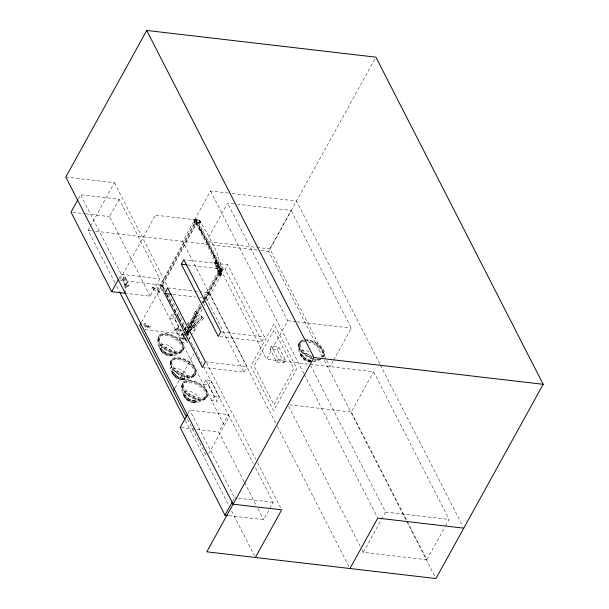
<?xml version="1.0" encoding="UTF-8"?>
<svg xmlns="http://www.w3.org/2000/svg" width="609" height="609" viewBox="0 0 609 609"><rect width="100%" height="100%" fill="white"/><g stroke="black" fill="none" stroke-linecap="round" stroke-linejoin="round"><path stroke-width="0.46" stroke-dasharray="3.04 2.28" d="M157.807 342.174L158.294 337.767M158.865 342.037L159.497 337.295M182.776 388.793L183.4 384.058M196.501 313.346L197.94 313.962L196.501 313.346L190.137 328.205M220.945 273.22L220.032 275.512L220.694 275.626L215.061 262.669L214.574 262.608L214.794 263.392A96.854 50.89 28.9 0 0 219.202 274.286L220.359 275.557L221.714 273.312A1.85 0.974 28.9 0 0 221.63 272.901L215.936 260.568L215.974 261.246A96.854 50.89 28.9 0 0 220.389 272.139L220.717 272.779M220.527 275.458C221.996 273.235 220.458 275.321 219.788 273.213A96.854 50.89 28.9 0 1 215.38 262.319L215.251 261.847M170.193 364.365L170.634 361.898M171.251 364.372L171.837 361.434M200.095 223.031C200.955 222.239 199.554 219.149 198.968 220.42C202.264 223.823 197.453 224.287 194.568 222.81C191.569 219.347 196.798 218.197 199.303 219.864M200.384 221.973L199.699 222.559L194.994 222.011L194.233 220.435L194.522 219.476M188.683 331.014L182.951 338.368L183.499 338.695L184.755 337.219M183.53 338.665L182.936 338.162M188.265 329.066L195.215 311.511L195.885 311.503L196.646 312.128L189.97 327.756M164.323 291.688L160.89 284.974L196.966 219.628L222.27 269.109L223.206 269.208L222.62 267.831A97.189 51.072 28.9 0 1 218.197 256.907L217.953 256.016M188.516 323.014C187.975 325.198 194.142 328.578 195.74 327.071L191.157 334.996M182.198 384.523C180.15 391.031 183.781 398.4 190.023 401.026M299.019 343.978C297.253 349.749 299.788 356.44 305.056 359.462M300.222 343.514C298.273 349.003 300.557 355.58 305.672 358.473M185.897 337.302C186.095 340.286 182.89 338.87 185.136 336.967M185.151 339.038L184.443 338.718M160.487 348.744C160.289 347.945 161.484 352.307 164.323 353.243M172.827 372.883C172.811 372.015 173.139 375.213 175.148 376.255M184.398 395.5C183.819 394.251 186.453 400.661 189.932 400.935C195.314 403.752 202.302 402.26 206.223 397.669A13.809 7.255 28.9 0 0 193.182 381.813A13.809 7.255 28.9 0 0 184.565 391.305A13.809 7.255 28.9 0 0 206.223 397.669M301.219 354.956C301.204 354.088 301.531 357.285 303.533 358.328M206.923 300.777L221.95 273.548L220.389 269.597A430.692 226.32 28.9 0 0 212.876 253.199A431.324 226.647 28.9 0 0 199.288 228.322L196.791 224.318L194.598 223.914M186.529 333.45L187.915 329.941M187.374 333.831L188.493 331.227M187.146 335.201L188.638 331.707M183.362 332.811C179.198 335.924 182.982 340.888 187.009 340.5M215.86 260.614L214.665 262.921L215.845 260.774M187.915 335.719L189.072 333.207M189.452 332.369L197.94 313.962M194.994 222.011L194.568 222.81M194.012 219.887L194.758 222.475L200.285 222.688M183.035 332.659C180.317 335.902 177.919 340.583 183.103 342.532C185.402 343.994 188.28 342.684 188.721 339.929M184.733 329.423L186.856 325.389M187.283 324.582C187.739 321.11 191.744 320.973 193.982 322.8C199.151 325.351 194.431 330.74 192.375 333.61M185.067 329.576L186.346 327.147M181.657 336.054L181.908 335.582M78.325 198.869L80.609 194.728L119.151 199.219L159.824 278.77L150.217 296.18L126.718 293.439M114.918 282.774L88.122 230.369L89.942 227.081M90.391 226.259L114.423 182.723L65.818 177.052M150.217 296.18L109.544 216.629L119.151 199.219M118.999 278.42L121.282 274.278L80.609 194.728M120.034 279.333L155.257 215.517A0.967 0.784 61.4 0 1 156.384 215.403M122.409 279.47L124.183 276.258L124.875 276.334L127.783 282.02L126.01 285.233L125.317 285.157L122.409 279.47L123.102 279.554L126.01 285.233M123.102 279.554L124.875 276.334M124.076 285.339L124.662 284.266L129.222 284.799L128.628 285.872L125.538 288.202L124.076 285.339L128.628 285.872M125.317 285.157L127.091 281.937L124.183 276.258M125.538 288.202L126.132 287.128L129.222 284.799M151.862 288.339L152.456 287.265L158.104 287.92L159.923 291.475L159.33 292.541L151.862 288.339L157.518 288.993L159.33 292.541M228.459 193.091L210.508 190.998L182.685 241.392L275.611 423.133M193.829 220.222L194.865 219.575L199.257 220.123A0.952 0.502 28.9 0 1 199.379 220.283L201.655 224.036A431.324 226.647 28.9 0 1 215.243 248.914A69.121 36.319 28.9 0 1 217.953 256.016M157.518 288.993L158.104 287.92M163.661 291.917L160.197 285.141L195.139 221.836L197.369 222.095L221.615 269.513L204.601 300.336M141.494 322.138L161.91 285.149L164.499 290.211M164.582 289.633L162.42 285.4L197.369 222.095M199.044 220.062L199.676 221.577L197.818 220.283M143.884 324.277L144.478 323.204L151.177 326.98L150.583 328.045L145.513 327.459L143.884 324.277L150.583 328.045M145.513 327.459L146.107 326.386L144.478 323.204M234.115 203.802L227.576 203.041L206.329 241.522L255.856 247.3M172.111 314.175L169.698 318.537L174.905 319.146L183.309 335.582L178.102 334.98L180.515 330.611L172.111 314.175L176.45 314.678M174.905 319.146L175.712 317.692M174.387 330.702L174.981 329.629L178.041 327.33L179.48 330.154L178.894 331.227L174.387 330.702L177.447 328.396L178.041 327.33M215.807 261.916L215.213 262.981L214.711 262.723M185.357 330.893L186.278 329.233M188.12 325.899L200.072 304.241M204.213 296.743L219.392 269.254L195.139 221.836M183.309 335.582L184.116 334.128M185.052 333.443L187.336 329.302M187.793 328.472L201.061 304.439M201.518 303.609L203.345 300.298M203.809 299.468L220.275 269.635A0.967 0.784 61.4 0 0 219.933 268.333M186.499 331.913L200.757 306.091M202.599 302.757L204.434 299.43M204.898 298.593L220.991 269.437L196.745 222.019L161.796 285.324L164.392 290.409M188.044 330.322L186.666 332.818L167.186 294.718M188.508 329.492L201.381 306.167M203.223 302.833L204.144 301.166M186.651 333.633L188.014 331.159M189.841 327.855L202.591 304.751M203.048 303.929L204.868 300.625M205.324 299.803L222.27 269.109M202.371 367.303L244.034 372.168L206.268 298.296L209.298 292.8L200.041 291.719M220.146 273.89C218.311 275.831 221.828 276.174 221.463 273.433M219.605 275.055L220.199 273.981M219.704 275.184L220.23 274.027M220.405 274.233L219.895 275.382L220.572 274.377M223.237 269.193L220.869 273.479L220.252 272.124A97.189 51.072 28.9 0 1 215.83 261.192L215.586 260.309A69.121 36.319 28.9 0 0 212.868 253.199M190.518 330.489L202.363 309.029M204.182 305.733L205.096 304.081M220.138 336.663L262.03 341.55L225.094 269.307L227.621 264.725L185.73 259.845M175.11 387.887L193.776 354.073M333.214 360.909L330.055 366.633L269.871 248.936L291.117 210.455L237.853 204.243M322.717 357.087L268.691 251.426L374.999 58.837M205.728 379.925L203.315 384.287L208.529 384.896L216.933 401.339L211.719 400.73L214.132 396.36L205.728 379.925L210.935 380.534L219.339 396.969L216.933 401.339M187.953 413.42L189.787 410.101L228.329 414.6L253.329 463.487M208.529 384.896L210.935 380.534M244.034 372.168L247.071 366.664L209.298 292.8M262.03 341.55L264.557 336.967L227.621 264.725M244.148 481.742L218.722 432.009L228.329 414.6M208.727 453.644L229.151 416.647L204.152 367.76M270.023 348.987L271.538 346.239L278.831 347.084L285.469 360.071L283.954 362.819L276.661 361.974L270.023 348.987L277.316 349.832L283.954 362.819M445.468 526.024L449.099 519.439L373.568 371.711L266.514 359.226L287.752 320.745L227.576 203.041M277.316 349.832L278.831 347.084M276.661 361.974L278.184 359.226L271.538 346.239M232.783 501.085L234.61 497.766L189.787 410.101M333.671 360.086L351.294 328.152L291.117 210.455M228.763 515.617L263.545 519.675L273.152 502.265L255.049 466.859M362.012 549.813L363.307 552.348L426.848 559.755L351.309 412.027L373.568 371.711M363.307 552.348L381.021 520.261M381.47 519.439L385.558 512.032L310.887 365.986M426.848 559.755L445.012 526.846M194.971 220.153L195.215 219.78L196.791 223.069M188.402 339.746L190.701 335.787M189.178 339.137L191.919 334.402M221.889 273.608L219.902 273.395M200.825 315.926L201.975 316.977L200.825 315.926L189.262 330.291M221.714 273.312L221.166 273.304A1.484 0.776 28.9 0 1 220.717 272.779M171.814 354.94C172.735 354.126 170.634 355.549 171.883 354.925A6.516 3.426 28.9 0 0 165.671 347.465A6.516 3.426 28.9 0 0 161.606 351.941A6.516 3.426 28.9 0 0 171.814 354.94L167.787 354.841M184.162 379.08A6.516 3.426 28.9 0 0 178.011 371.604A6.516 3.426 28.9 0 0 173.946 376.08A6.516 3.426 28.9 0 0 184.162 379.08C184.656 379.049 180.957 380.001 178.361 378.311M195.725 401.704A6.516 3.426 28.9 0 0 189.574 394.221A6.516 3.426 28.9 0 0 185.509 398.697A6.516 3.426 28.9 0 0 195.725 401.704C196.113 401.529 193.928 402.511 191.698 401.597M187.222 334.326L201.975 316.977M184.672 334.646L183.294 335.985L183.56 336.488L188.661 332.126M183.834 336.541L183.324 335.947M182.068 349.642A12.979 6.821 28.9 0 1 161.72 343.659A12.979 6.821 28.9 0 1 169.82 334.744A12.979 6.821 28.9 0 1 182.068 349.642C175.666 358.518 160.258 354.004 158.919 343.415M182.312 350.913A13.809 7.255 28.9 0 1 160.662 344.542A13.809 7.255 28.9 0 1 169.279 335.049A13.809 7.255 28.9 0 1 182.312 350.913C178.399 355.504 171.411 356.988 166.021 354.179M194.408 373.781A12.979 6.821 28.9 0 1 174.06 367.798A12.979 6.821 28.9 0 1 182.16 358.884A12.979 6.821 28.9 0 1 194.408 373.781C190.411 378.996 182.533 380.123 177.166 376.37M194.659 375.045A13.809 7.255 28.9 0 1 173.002 368.681A13.809 7.255 28.9 0 1 181.619 359.188A13.809 7.255 28.9 0 1 194.659 375.045C190.274 380.275 182.121 381.211 176.549 377.359M205.971 396.398A12.979 6.821 28.9 0 1 185.631 390.422A12.979 6.821 28.9 0 1 193.723 381.5A12.979 6.821 28.9 0 1 205.971 396.398C202.386 400.988 195.634 402.648 190.434 399.877M321.773 356.958L322.793 355.862M185.342 333.998L188.021 331.395M188.691 330.74L202.782 317.076M189.346 331.494L203.825 318.241A0.784 0.388 46.7 0 0 203.315 317.16A0.784 0.388 46.7 0 0 202.774 317.571A0.784 0.388 46.7 0 0 203.825 318.241M196.646 312.128L195.2 311.58M323.501 357.14C328.358 347.267 312.554 339.084 304.241 339.639M320.661 359.188L317.578 360.97L313.726 361.799M318.56 359.325L313.78 360.665M194.218 219.689L194.865 219.575M188.151 334.676L186.681 330.657A431.21 226.586 28.9 0 0 168.427 294.231M171.373 353.913C168.959 355.458 161.644 351.477 161.613 348.576M183.72 378.052C181.269 379.605 173.976 375.578 173.953 372.708M195.283 400.676L192.771 400.912L188.798 399.413L186.643 397.525L185.418 395.005L186.285 396.794M303.351 339.837C290.828 343.674 306.434 357.658 313.011 358.252M170.634 354.095C169.188 354.834 162.063 350.929 161.88 349.3M182.974 378.227L178.863 377.26M194.545 400.851L192.079 400.501M310.879 360.399C307.286 360.985 302.627 357.019 302.346 354.788M311.648 361.419L308.519 361.053M232.242 193.533L296.507 201.031L379.925 364.167M155.858 215.19L195.223 219.78L266.514 359.226M194.674 219.918L198.968 220.42M72.882 212.351L85.1 213.782M86.044 213.888L109.544 216.629M256.792 247.414L269.871 248.936M88.122 230.369L91.868 230.803M95.613 231.237L257.348 250.101M261.132 250.543L268.691 251.426M187.861 264.968L225.094 269.307M219.392 269.254L221.615 269.513M121.282 274.278L159.824 278.77M120.498 280.269L159.292 284.791L163.577 293.18M160.89 284.974L163.182 285.469A0.952 0.502 28.9 0 1 163.303 285.629L165.123 288.636M160.197 285.141L162.42 285.4M127.091 281.937L127.783 282.02M167.635 287.943L193.563 290.965M194.484 291.072L199.113 291.612M172.933 294.413L196.083 297.108M199.782 297.542L201.64 297.755M202.561 297.862L206.268 298.296M287.752 320.745L296.164 321.727M297.101 321.834L351.294 328.152M221.737 331.974L264.557 336.967M174.981 329.629L179.48 330.154M146.107 326.386L151.177 326.98M180.515 330.611L182.251 330.816M144.873 329.644L184.596 334.272M278.184 359.226L285.469 360.071M205.4 361.807L247.071 366.664M289.633 404.833L351.309 412.027M214.132 396.36L219.339 396.969M181.117 427.617L218.722 432.009M385.558 512.032L449.099 519.439M234.61 497.766L237.434 498.101M238.37 498.208L273.152 502.265M198.793 219.841L200.331 222.399M310.354 360.262L308.9 359.957M311.443 360.604L307.256 359.333M311.214 361.738L306.753 360.391M305.551 358.442L307.355 359.424M304.934 359.432L306.845 360.475M166.12 354.263C161.872 352.345 158.561 348.356 157.86 343.697M190.526 399.968L186.94 397.608M152.456 287.265L159.923 291.475M177.28 376.392C173.93 374.39 171.517 370.79 171.205 366.869M176.663 377.382C173.055 375.213 170.474 371.307 170.139 367.082M188.851 399.017C185.539 396.946 183.05 393.437 182.769 389.494M304.256 357.414L302.604 355.511M175.872 375.342L174.22 373.439M186.537 340.165C186.529 337.013 179.267 338.429 181.847 338.231C184.542 336.495 187.473 344.085 186.56 340.203M159.703 343.286C162.512 351.096 188.234 359.538 183.065 344.123C180.82 335.719 153.963 325.99 158.842 341.984M171.631 366.808C174.151 374.961 200.536 383.99 195.405 368.262C193.16 359.858 166.303 350.129 171.182 366.123M183.606 390.042C186.415 397.852 212.138 406.302 206.976 390.887C204.723 382.482 177.866 372.746 182.746 388.74M380.351 365.012L462.901 526.465M324.445 360.467L406.127 520.223M406.561 521.068L435.085 576.86M210.508 190.998L303.861 373.583M304.294 374.428L377.336 517.277M195.672 220.032L197.255 223.122M288.628 406.302L360.284 546.44M277.339 426.513L349.079 566.827M114.423 182.723L167.589 286.687M206.481 362.766L255.757 459.133M257.485 462.513L281.685 509.847M177.318 314.784L185.722 331.22M166.653 294.421L173.984 308.755M174.41 309.593L189.498 339.099M191.218 342.471L201.998 363.543M166.561 294.642L167.856 297.184M169.591 300.572L171.753 304.804M174.349 309.882L176.085 313.27M178.247 317.51L179.982 320.89M182.144 325.13L183.88 328.517M177.447 328.396L178.894 331.227M157.092 293.881L224.325 425.386M244.582 482.579L256.214 505.341M257.942 508.713L263.545 519.675M124.662 284.266L126.132 287.128M124.723 290.227L126.01 292.739M187.496 419.03L206.893 456.963M116.646 286.154L119.242 291.224M185.372 420.553L228.588 505.082M231.618 511.004L254.524 555.804M220.762 274.552L220.275 274.91L219.491 273.745A96.854 50.89 28.9 0 1 215.084 262.852L214.962 262.388M181.908 387.53A13.55 7.118 28.9 0 1 198.047 385.147A13.55 7.118 28.9 0 1 203.17 399.801A13.55 7.118 28.9 0 1 182.7 389.798M165.991 290.074A431.21 226.586 28.9 0 1 167.216 292.153M157.997 340.774A13.55 7.118 28.9 0 1 174.144 338.391A13.55 7.118 28.9 0 1 179.259 353.045A13.55 7.118 28.9 0 1 158.789 343.042M312.135 357.909A13.809 7.255 28.9 0 1 299.636 348.059A13.809 7.255 28.9 0 1 303.952 340.56M306.822 340.598A13.809 7.255 28.9 0 1 320.501 347.488A13.809 7.255 28.9 0 1 323.044 357.125M320.692 359.005A13.55 7.118 28.9 0 1 314.031 359.28M312.44 358.884A13.55 7.118 28.9 0 1 298.654 346.277A13.55 7.118 28.9 0 1 311.701 343.05A13.55 7.118 28.9 0 1 323.219 356.219M315.622 359.576A8.473 4.453 28.9 0 1 312.6 361.67M310.202 361.556A8.473 4.453 28.9 0 1 300.275 353.578A8.473 4.453 28.9 0 1 309.09 351.629M310.643 361.982A6.516 3.426 28.9 0 1 302.33 358.153A6.516 3.426 28.9 0 1 303.541 353.342A6.516 3.426 28.9 0 1 311.854 357.171M304.858 340.294A12.979 6.821 28.9 0 1 320.41 346.803A12.979 6.821 28.9 0 1 321.217 356.95M313.315 356.836A12.979 6.821 28.9 0 1 301.143 347.99A12.979 6.821 28.9 0 1 304.058 340.408M170.345 364.905A13.55 7.118 28.9 0 1 186.483 362.522A13.55 7.118 28.9 0 1 191.599 377.184A13.55 7.118 28.9 0 1 171.137 367.174M124.213 278.625L124.502 280.3L125.104 280.14L124.51 278.085L124.213 278.625M185.273 339.578L185.981 339.898L185.273 339.578M274.058 323.904L250.786 366.047L273.616 410.694L296.88 368.544L274.058 323.904M274.004 329.926L254.09 366.001L273.913 404.779L293.827 368.704L274.004 329.926M201.754 232.174L200.955 231.222A10.84 5.694 28.9 0 1 199.546 228.588L201.754 232.174M184.969 397.243A8.473 4.453 28.9 0 0 198.252 401.148A8.473 4.453 28.9 0 0 190.252 391.42A8.473 4.453 28.9 0 0 184.969 397.243M161.058 350.479A8.473 4.453 28.9 0 0 174.341 354.385A8.473 4.453 28.9 0 0 166.348 344.656A8.473 4.453 28.9 0 0 161.058 350.479M173.398 374.619A8.473 4.453 28.9 0 0 186.689 378.524A8.473 4.453 28.9 0 0 178.688 368.795A8.473 4.453 28.9 0 0 173.398 374.619"/><path stroke-width="0.91" d="M146.746 30.45L314.008 357.574L206.778 551.823L435.953 578.55L543.182 384.302L375.92 57.177L146.746 30.45L65.818 177.052L233.08 504.176L281.685 509.847L255.384 557.494M77.868 199.699L71.002 212.138L111.675 291.681L125.774 293.325M111.675 291.681L118.542 279.249M141.037 322.976L139.659 325.465L186.636 417.348M164.597 293.439L167.635 287.943L205.4 361.807L202.371 367.303L164.597 293.439L171.083 294.193M181.345 264.207L183.872 259.624L220.808 331.867L218.281 336.45L181.345 264.207L186.925 264.854M173.276 391.214L174.654 388.725M187.496 414.249L180.18 427.51L225.003 515.176L227.819 515.503M225.003 515.176L232.326 501.915M349.947 568.517L377.763 518.122L463.769 528.155M314.008 357.574L543.182 384.302M119.676 292.069L184.938 419.708"/></g></svg>
